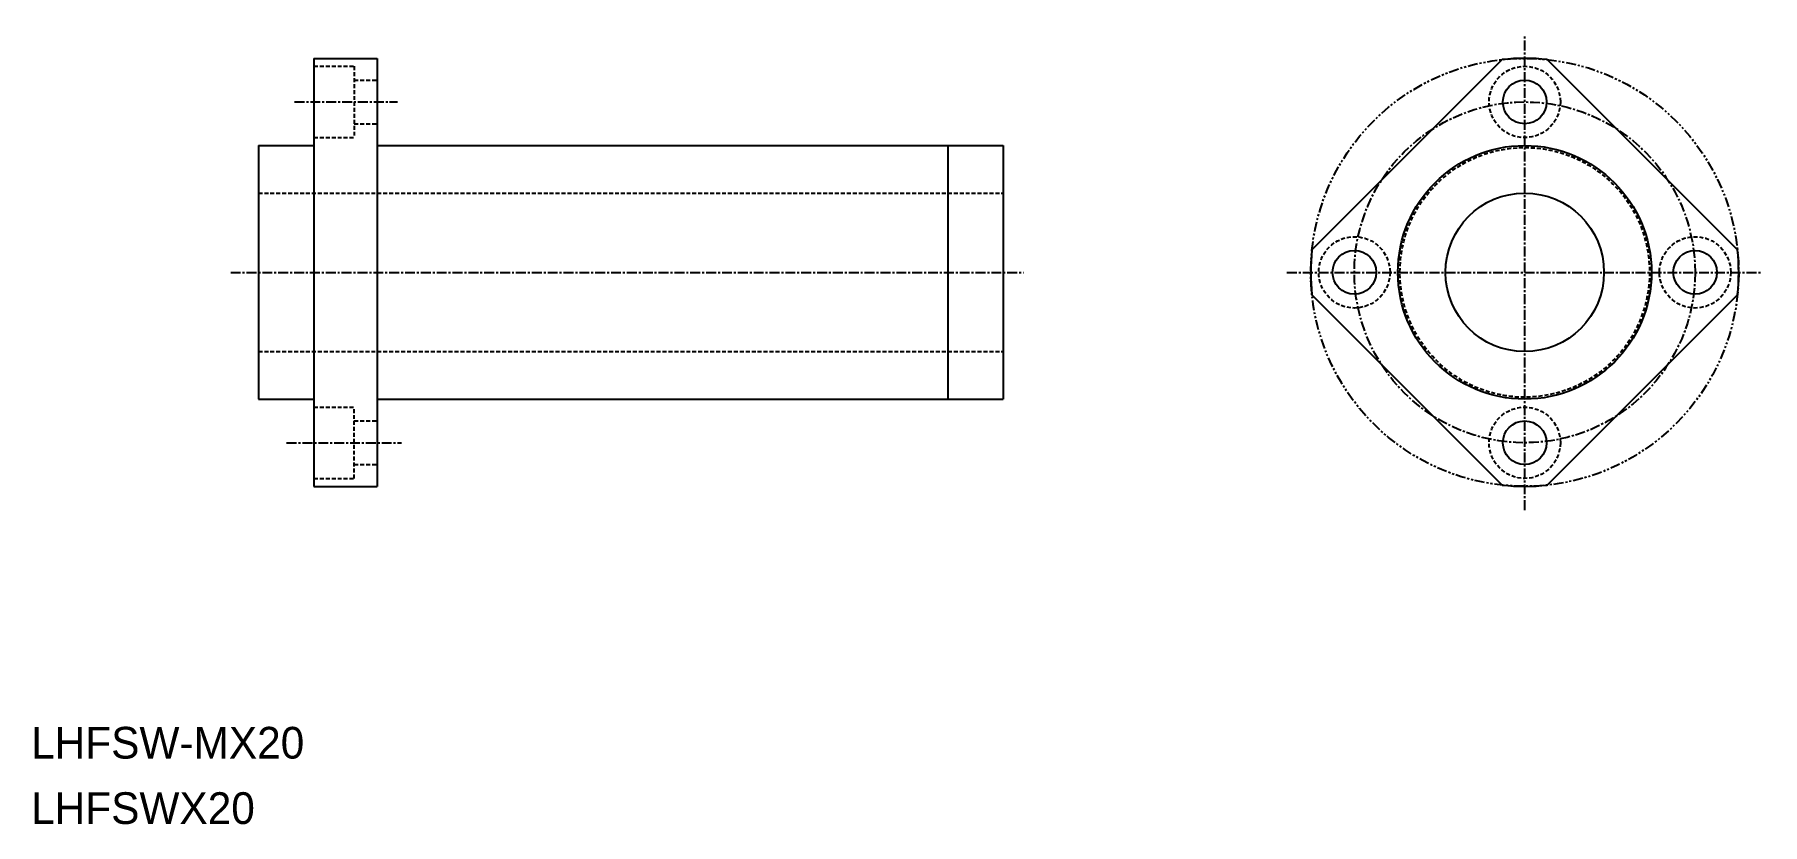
# Model space of a CAD drawing. Extents: x 145 to 363, y 131 to 230.
import ezdxf

# ---------------------------------------------------------------- set-up
doc = ezdxf.new("R2010")
doc.units = 0
for name, pattern in [('CENTER', [2, 1.25, -0.25, 0.25, -0.25]), ('DASHED', [0.75, 0.5, -0.25]), ('PHANTOM', [2.5, 1.25, -0.25, 0.25, -0.25, 0.25, -0.25])]:
    doc.linetypes.add(name, pattern=pattern)
doc.layers.get('0').update_dxf_attribs({"linetype": 'CONTINUOUS'})
doc.layers.add('CENTER', color=1, linetype='CENTER')

msp = doc.modelspace()

# ---------------------------------------------------------------- linework, layer by layer
at = {"color": 7, "linetype": 'CONTINUOUS'}
for p, q in [((180.18, 227.29), (180.18, 173.29)), ((180.18, 227.29), (188.18, 227.29)), ((188.18, 227.29), (188.18, 173.29)), ((330.13, 227.14), (306.13, 203.14)), ((359.83, 203.14), (335.83, 227.14)), ((173.18, 216.29), (173.18, 184.29)), ((173.18, 216.29), (180.18, 216.29)), ((188.18, 216.29), (267.18, 216.29)), ((260.18, 216.29), (260.18, 184.29)), ((267.18, 216.29), (267.18, 184.29)), ((330.13, 173.44), (306.13, 197.44)), ((359.83, 197.44), (335.83, 173.44)), ((173.18, 184.29), (180.18, 184.29)), ((188.18, 184.29), (267.18, 184.29)), ((180.18, 173.29), (188.18, 173.29))]:
    msp.add_line(p, q, dxfattribs=at)
at = {"color": 3, "linetype": 'DASHED'}
for p, q in [((180.18, 226.29), (185.28, 226.29)), ((185.28, 226.29), (185.28, 217.29)), ((185.28, 224.54), (188.18, 224.54)), ((185.28, 219.04), (188.18, 219.04)), ((180.18, 217.29), (185.28, 217.29)), ((173.18, 210.29), (267.18, 210.29)), ((173.18, 190.29), (267.18, 190.29)), ((180.18, 183.29), (185.28, 183.29)), ((185.28, 174.29), (185.28, 183.29)), ((185.28, 181.54), (188.18, 181.54)), ((185.28, 176.04), (188.18, 176.04)), ((180.18, 174.29), (185.28, 174.29))]:
    msp.add_line(p, q, dxfattribs=at)
at = {"color": 3, "linetype": 'PHANTOM'}
msp.add_circle((332.98, 200.29), 27, dxfattribs=at)
at = {"color": 3, "linetype": 'DASHED'}
for centre, radius in [((332.98, 221.79), 4.5), ((332.98, 200.29), 15.75), ((311.48, 200.29), 4.5), ((354.48, 200.29), 4.5), ((332.98, 178.79), 4.5)]:
    msp.add_circle(centre, radius, dxfattribs=at)
at = {"color": 7, "linetype": 'CONTINUOUS'}
for centre, radius in [((332.98, 221.79), 2.75), ((332.98, 200.29), 16), ((332.98, 200.29), 10), ((311.48, 200.29), 2.75), ((354.48, 200.29), 2.75), ((332.98, 178.79), 2.75)]:
    msp.add_circle(centre, radius, dxfattribs=at)
for start, end in [(83.9424, 96.0576), (173.9424, 186.0576), (353.9424, 6.0576), (263.9424, 276.0576)]:
    msp.add_arc((332.98, 200.29), 27, start, end, dxfattribs=at)
at = {"layer": 'CENTER', "color": 1, "linetype": 'CENTER'}
for p, q in [((332.98, 170.29), (332.98, 230.29)), ((177.74, 221.79), (190.74, 221.79)), ((169.68, 200.29), (269.74, 200.29)), ((302.98, 200.29), (362.98, 200.29)), ((176.74, 178.79), (191.24, 178.79))]:
    msp.add_line(p, q, dxfattribs=at)
msp.add_circle((332.98, 200.29), 21.5, dxfattribs=at)

# ---------------------------------------------------------------- texts
at = {"color": 7, "linetype": 'CONTINUOUS'}
for s, p in [('LHFSW-MX20', (144.49, 138.94)), ('LHFSWX20', (144.49, 130.69))]:
    msp.add_text(s, height=4, dxfattribs=at).set_placement(p)

doc.saveas('drawing.dxf')
